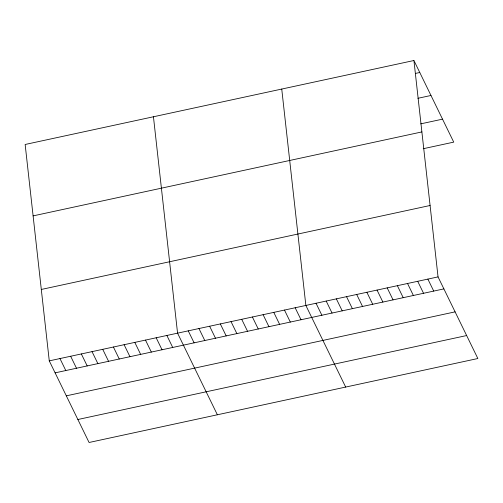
<?xml version="1.0" encoding="UTF-8"?>
<svg xmlns="http://www.w3.org/2000/svg" width="503" height="503" viewBox="0 0 503 503"><rect width="100%" height="100%" fill="white"/><g stroke="black" fill="none" stroke-linecap="round" stroke-linejoin="round"><path stroke-width="0.75" d="M413.925 60.511L25.15 144.48L49.269 360.871L89.075 442.489L477.85 358.52L438.044 276.901L413.925 60.511L453.731 142.129L423.23 148.718M415.415 73.444L419.772 72.501M417.905 98.299L430.977 95.476M420.734 123.857L442.527 119.154M33.11 215.888L421.885 131.924M41.309 289.458L430.084 205.494M49.269 360.871L438.044 276.901M55.116 372.855L443.891 288.892M66.321 395.836L455.096 311.866M77.871 419.508L466.646 335.545M427.877 279.102L433.718 291.086M417.704 281.296L423.551 293.28M407.537 283.491L413.384 295.481M397.37 285.685L403.217 297.675M387.203 287.886L393.05 299.87M377.036 290.08L382.884 302.064M366.869 292.274L372.71 304.265M356.696 294.475L362.544 306.459M346.529 296.669L352.377 308.653M336.362 298.864L342.21 310.854M326.195 301.058L332.043 313.048M316.029 303.259L321.876 315.243M345.668 387.071L305.862 305.453L281.743 89.062M295.167 307.761L301.014 319.751M284.478 310.068L290.325 322.058M273.783 312.382L279.63 324.366M263.094 314.689L268.942 326.673M252.405 316.997L258.246 328.987M241.71 319.304L247.558 331.295M231.022 321.618L236.869 333.602M220.327 323.926L226.174 335.91M209.638 326.233L215.485 338.223M198.949 328.541L204.79 340.531M188.254 330.855L194.101 342.839M217.371 414.78L177.565 333.162L153.446 116.771M166.87 335.47L172.718 347.454M156.181 337.777L162.029 349.767M145.486 340.091L151.334 352.075M134.798 342.398L140.645 354.382M124.109 344.706L129.956 356.69M113.414 347.013L119.261 359.004M102.725 349.321L108.573 361.311M92.03 351.635L97.878 363.619M81.341 353.942L87.189 365.926M70.653 356.25L76.494 368.24M59.958 358.557L65.805 370.548"/></g></svg>
